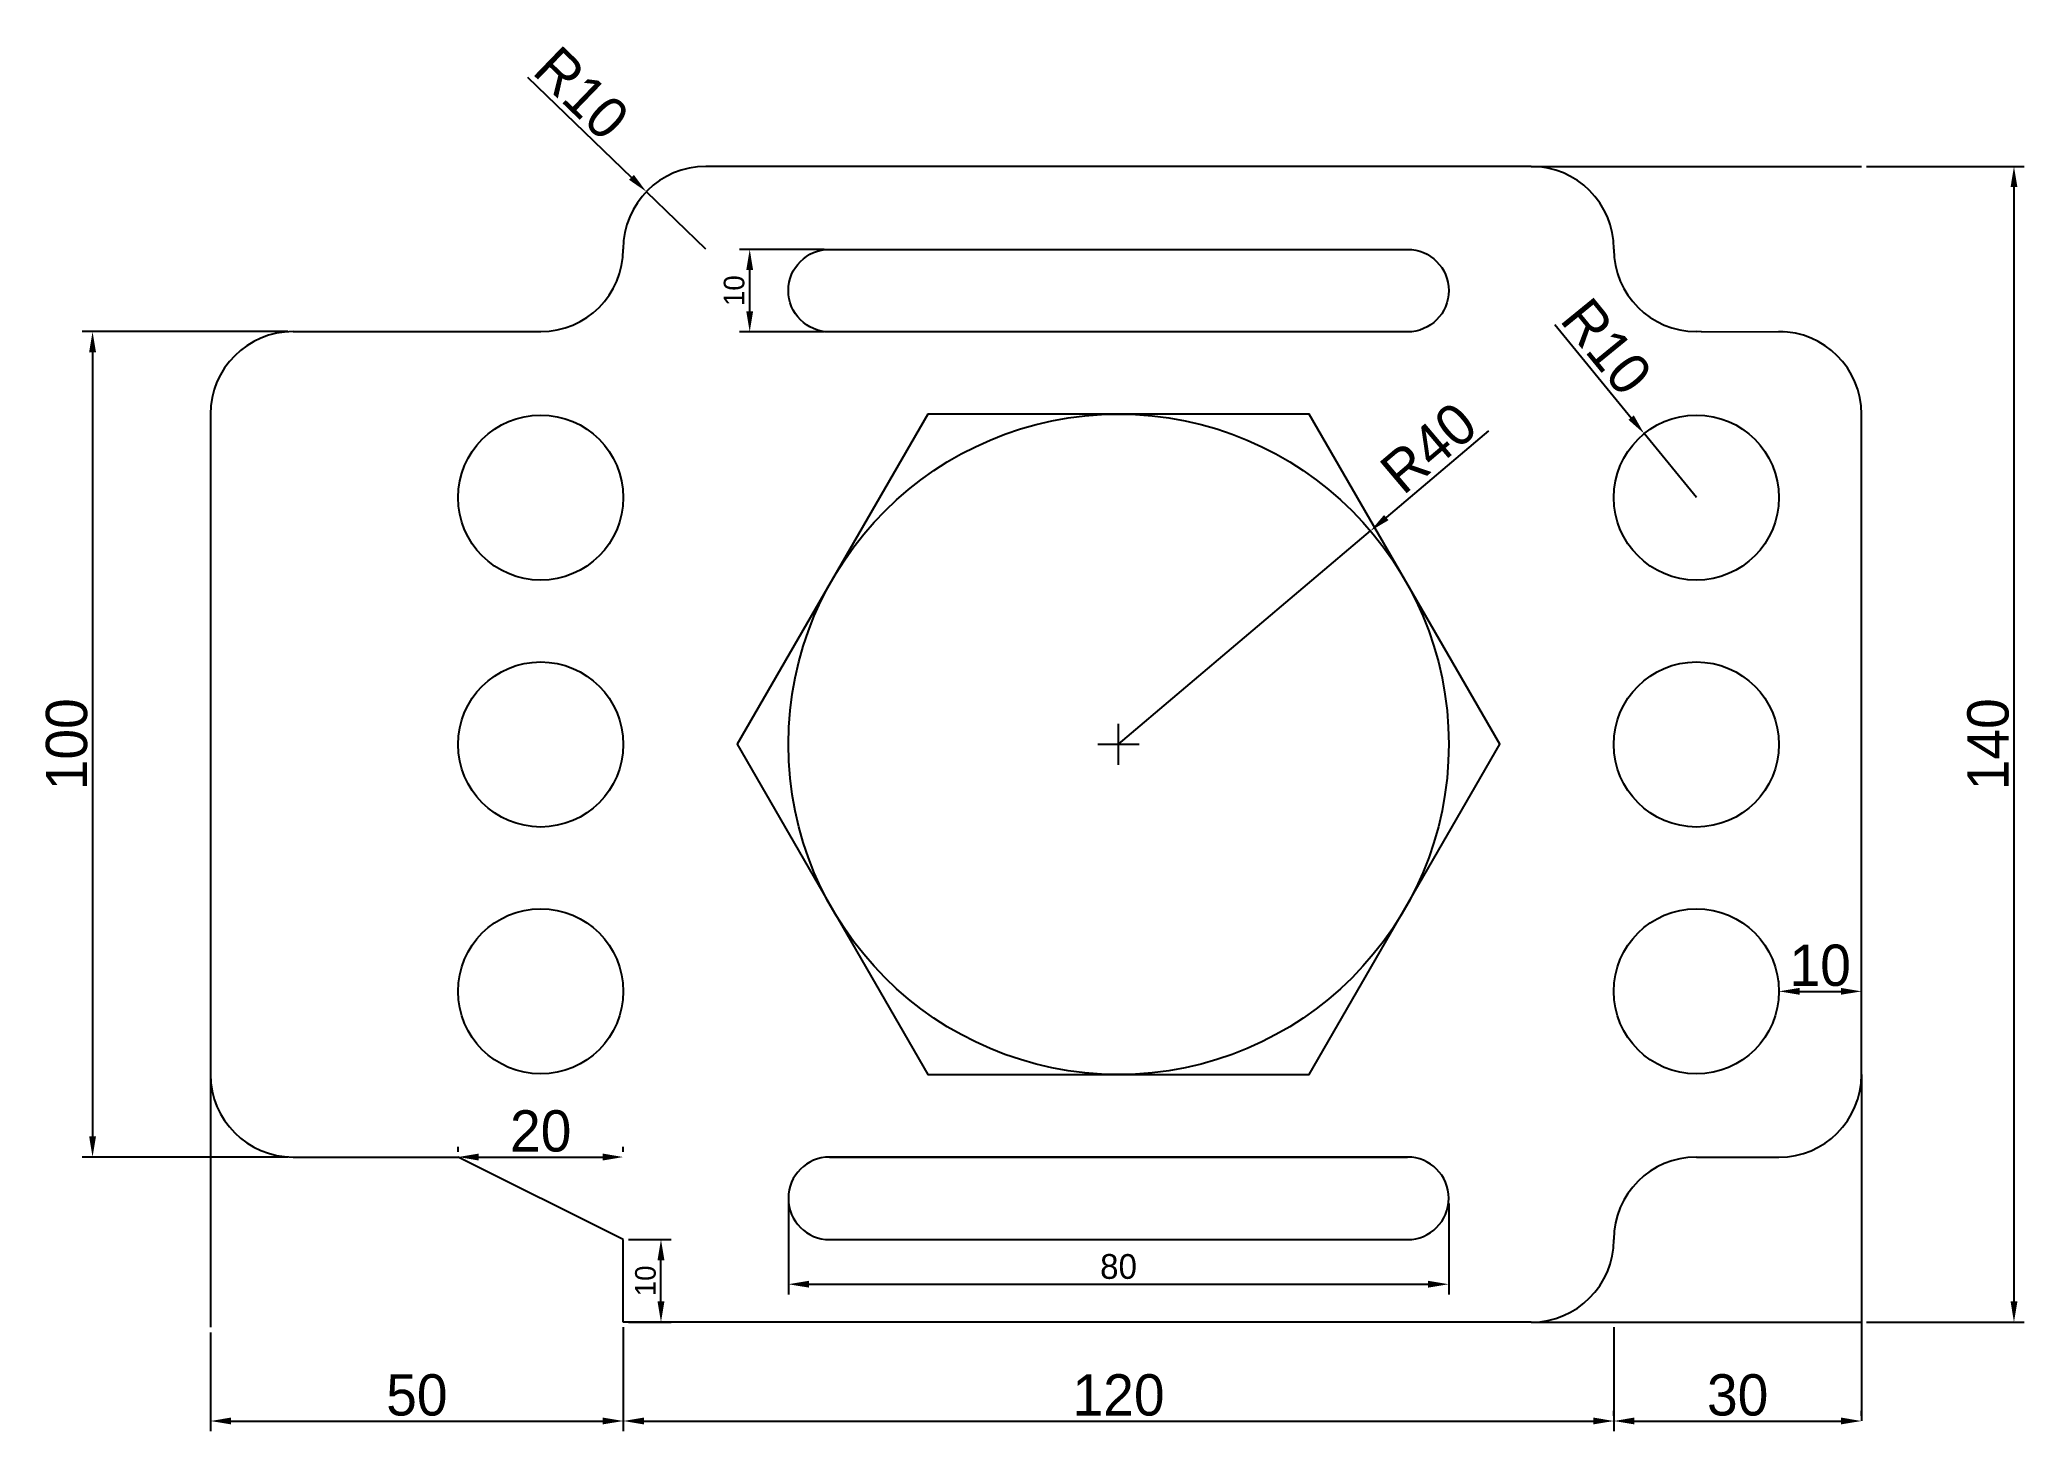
# Model space of a CAD drawing. Header units: millimetres. Extents: x 1362 to 1603, y 1005 to 1173.
import ezdxf

# ---------------------------------------------------------------- set-up
doc = ezdxf.new("R2010")
doc.units = ezdxf.units.MM
doc.dimstyles.new('ISO-25', dxfattribs={"dimtxt": 2.5, "dimasz": 2.5, "dimexe": 1.25, "dimexo": 0.625, "dimtad": 1, "dimtxsty": 'Standard', "dimcen": 2.5, "dimadec": 0, "dimazin": 0, "dimtfac": 1, "dimtmove": 0, "dimatfit": 3, "dimfxl": 1, "dimarcsym": 0})

# ---------------------------------------------------------------- blocks, each defined once
blk = doc.blocks.new('*D1')
at = {"color": 0, "lineweight": -2}
for p, q in [((1537.97, 1125.72), (1525.57, 1115.22)), ((1493.14, 1087.75), (1523.66, 1113.6))]:
    blk.add_line(p, q, dxfattribs=at)
at = {"color": 0}
blk.add_solid([(1525.3, 1115.53), (1525.84, 1114.9), (1523.66, 1113.6)], dxfattribs=at)
at = {"layer": 'Defpoints', "color": 0}
for p in [(1523.66, 1113.6), (1493.14, 1087.75)]:
    blk.add_point(p, dxfattribs=at)
at = {"color": 0, "insert": (1530.71, 1123.66), "char_height": 5, "attachment_point": 5, "rotation": 40.2588}
blk.add_mtext('R40', dxfattribs=at)
blk = doc.blocks.new('*D2')
at = {"color": 0, "lineweight": -2}
for p, q in [((1546.01, 1138.62), (1555.23, 1127.32)), ((1563.14, 1117.64), (1556.81, 1125.39))]:
    blk.add_line(p, q, dxfattribs=at)
at = {"color": 0}
blk.add_solid([(1555.56, 1127.59), (1554.91, 1127.06), (1556.81, 1125.39)], dxfattribs=at)
at = {"layer": 'Defpoints', "color": 0}
for p in [(1556.81, 1125.39), (1563.14, 1117.64)]:
    blk.add_point(p, dxfattribs=at)
at = {"color": 0, "insert": (1552.25, 1135.92), "char_height": 5, "attachment_point": 5, "rotation": 309.2209}
blk.add_mtext('R10', dxfattribs=at)
blk = doc.blocks.new('*D3')
at = {"color": 0, "lineweight": -2}
for p, q in [((1573.14, 1058.45), (1573.14, 1059.07)), ((1583.14, 1058.45), (1583.14, 1059.07)), ((1575.64, 1057.82), (1580.64, 1057.82))]:
    blk.add_line(p, q, dxfattribs=at)
at = {"color": 0}
for points in [[(1575.64, 1058.24), (1575.64, 1057.41), (1573.14, 1057.82)], [(1580.64, 1058.24), (1580.64, 1057.41), (1583.14, 1057.82)]]:
    blk.add_solid(points, dxfattribs=at)
at = {"layer": 'Defpoints', "color": 0}
for p in [(1573.14, 1057.82), (1583.14, 1057.82), (1583.14, 1057.82)]:
    blk.add_point(p, dxfattribs=at)
at = {"color": 0, "insert": (1578.14, 1060.95), "char_height": 5, "attachment_point": 5}
blk.add_mtext('10', dxfattribs=at)
blk = doc.blocks.new('*D4')
at = {"color": 0, "lineweight": -2}
for p, q in [((1433.14, 1017.13), (1433.14, 1004.52)), ((1553.14, 1017.13), (1553.14, 1004.52)), ((1435.64, 1005.77), (1550.64, 1005.77))]:
    blk.add_line(p, q, dxfattribs=at)
at = {"color": 0}
for points in [[(1435.64, 1006.19), (1435.64, 1005.36), (1433.14, 1005.77)], [(1550.64, 1006.19), (1550.64, 1005.36), (1553.14, 1005.77)]]:
    blk.add_solid(points, dxfattribs=at)
at = {"layer": 'Defpoints', "color": 0}
for p in [(1433.14, 1017.75), (1553.14, 1017.75), (1553.14, 1005.77)]:
    blk.add_point(p, dxfattribs=at)
at = {"color": 0, "insert": (1493.14, 1008.9), "char_height": 5, "attachment_point": 5}
blk.add_mtext('120', dxfattribs=at)
blk = doc.blocks.new('*D5')
at = {"color": 0, "lineweight": -2}
for p, q in [((1553.14, 1006.4), (1553.14, 1007.02)), ((1555.64, 1005.77), (1580.64, 1005.77)), ((1583.14, 1006.4), (1583.14, 1007.02))]:
    blk.add_line(p, q, dxfattribs=at)
at = {"color": 0}
for points in [[(1555.64, 1006.19), (1555.64, 1005.36), (1553.14, 1005.77)], [(1580.64, 1006.19), (1580.64, 1005.36), (1583.14, 1005.77)]]:
    blk.add_solid(points, dxfattribs=at)
at = {"layer": 'Defpoints', "color": 0}
for p in [(1553.14, 1005.77), (1583.14, 1005.77), (1583.14, 1005.77)]:
    blk.add_point(p, dxfattribs=at)
at = {"color": 0, "insert": (1568.14, 1008.9), "char_height": 5, "attachment_point": 5}
blk.add_mtext('30', dxfattribs=at)
blk = doc.blocks.new('*D6')
at = {"color": 0, "lineweight": -2}
for p, q in [((1453.14, 1032.13), (1453.14, 1021.09)), ((1533.14, 1032.13), (1533.14, 1021.09)), ((1455.64, 1022.34), (1530.64, 1022.34))]:
    blk.add_line(p, q, dxfattribs=at)
at = {"color": 0}
for points in [[(1455.64, 1022.76), (1455.64, 1021.93), (1453.14, 1022.34)], [(1530.64, 1022.76), (1530.64, 1021.93), (1533.14, 1022.34)]]:
    blk.add_solid(points, dxfattribs=at)
at = {"layer": 'Defpoints', "color": 0}
for p in [(1453.14, 1032.75), (1533.14, 1032.75), (1533.14, 1022.34)]:
    blk.add_point(p, dxfattribs=at)
at = {"color": 0, "insert": (1493.14, 1024.47), "char_height": 3, "attachment_point": 5}
blk.add_mtext('80', dxfattribs=at)
blk = doc.blocks.new('*D7')
at = {"color": 0, "lineweight": -2}
for p, q in [((1457.51, 1147.71), (1447.21, 1147.71)), ((1448.46, 1140.21), (1448.46, 1145.21)), ((1457.51, 1137.71), (1447.21, 1137.71))]:
    blk.add_line(p, q, dxfattribs=at)
at = {"color": 0}
for points in [[(1448.04, 1145.21), (1448.87, 1145.21), (1448.46, 1147.71)], [(1448.04, 1140.21), (1448.87, 1140.21), (1448.46, 1137.71)]]:
    blk.add_solid(points, dxfattribs=at)
at = {"layer": 'Defpoints', "color": 0}
for p in [(1448.46, 1147.71), (1458.14, 1147.71), (1458.14, 1137.71)]:
    blk.add_point(p, dxfattribs=at)
at = {"color": 0, "insert": (1446.58, 1142.71), "char_height": 2.5, "attachment_point": 5, "rotation": 90}
blk.add_mtext('10', dxfattribs=at)
blk = doc.blocks.new('*D8')
at = {"color": 0, "lineweight": -2}
for p, q in [((1421.56, 1168.56), (1434.14, 1156.43)), ((1443.14, 1147.75), (1435.94, 1154.69))]:
    blk.add_line(p, q, dxfattribs=at)
at = {"color": 0}
blk.add_solid([(1434.43, 1156.73), (1433.85, 1156.13), (1435.94, 1154.69)], dxfattribs=at)
at = {"layer": 'Defpoints', "color": 0}
for p in [(1435.94, 1154.69), (1443.14, 1147.75)]:
    blk.add_point(p, dxfattribs=at)
at = {"color": 0, "insert": (1428.08, 1166.62), "char_height": 5, "attachment_point": 5, "rotation": 316.0334}
blk.add_mtext('R10', dxfattribs=at)
blk = doc.blocks.new('*D9')
at = {"color": 0, "lineweight": -2}
for p, q in [((1383.14, 1016.5), (1383.14, 1004.52)), ((1433.14, 1016.5), (1433.14, 1004.52)), ((1385.64, 1005.77), (1430.64, 1005.77))]:
    blk.add_line(p, q, dxfattribs=at)
at = {"color": 0}
for points in [[(1385.64, 1006.19), (1385.64, 1005.36), (1383.14, 1005.77)], [(1430.64, 1006.19), (1430.64, 1005.36), (1433.14, 1005.77)]]:
    blk.add_solid(points, dxfattribs=at)
at = {"layer": 'Defpoints', "color": 0}
for p in [(1383.14, 1017.13), (1433.14, 1017.13), (1433.14, 1005.77)]:
    blk.add_point(p, dxfattribs=at)
at = {"color": 0, "insert": (1408.14, 1008.9), "char_height": 5, "attachment_point": 5}
blk.add_mtext('50', dxfattribs=at)
blk = doc.blocks.new('*D10')
at = {"color": 0, "lineweight": -2}
for p, q in [((1433.76, 1027.75), (1438.96, 1027.75)), ((1437.71, 1020.25), (1437.71, 1025.25)), ((1433.76, 1017.75), (1438.96, 1017.75))]:
    blk.add_line(p, q, dxfattribs=at)
at = {"color": 0}
for points in [[(1437.29, 1025.25), (1438.13, 1025.25), (1437.71, 1027.75)], [(1437.29, 1020.25), (1438.13, 1020.25), (1437.71, 1017.75)]]:
    blk.add_solid(points, dxfattribs=at)
at = {"layer": 'Defpoints', "color": 0}
for p in [(1433.14, 1027.75), (1437.71, 1027.75), (1433.14, 1017.75)]:
    blk.add_point(p, dxfattribs=at)
at = {"color": 0, "insert": (1435.84, 1022.75), "char_height": 2.5, "attachment_point": 5, "rotation": 90}
blk.add_mtext('10', dxfattribs=at)
blk = doc.blocks.new('*D11')
at = {"color": 0, "lineweight": -2}
for p, q in [((1413.14, 1038.38), (1413.14, 1039)), ((1433.14, 1038.38), (1433.14, 1039)), ((1415.64, 1037.75), (1430.64, 1037.75))]:
    blk.add_line(p, q, dxfattribs=at)
at = {"color": 0}
for points in [[(1415.64, 1038.17), (1415.64, 1037.33), (1413.14, 1037.75)], [(1430.64, 1038.17), (1430.64, 1037.33), (1433.14, 1037.75)]]:
    blk.add_solid(points, dxfattribs=at)
at = {"layer": 'Defpoints', "color": 0}
for p in [(1413.14, 1037.75), (1433.14, 1037.75), (1433.14, 1037.75)]:
    blk.add_point(p, dxfattribs=at)
at = {"color": 0, "insert": (1423.14, 1040.88), "char_height": 5, "attachment_point": 5}
blk.add_mtext('20', dxfattribs=at)
blk = doc.blocks.new('*D12')
at = {"color": 0, "lineweight": -2}
for p, q in [((1583.76, 1157.75), (1602.86, 1157.75)), ((1601.61, 1155.25), (1601.61, 1020.25)), ((1583.76, 1017.75), (1602.86, 1017.75))]:
    blk.add_line(p, q, dxfattribs=at)
at = {"color": 0}
for points in [[(1601.2, 1155.25), (1602.03, 1155.25), (1601.61, 1157.75)], [(1601.2, 1020.25), (1602.03, 1020.25), (1601.61, 1017.75)]]:
    blk.add_solid(points, dxfattribs=at)
at = {"layer": 'Defpoints', "color": 0}
for p in [(1583.14, 1157.75), (1583.14, 1017.75), (1601.61, 1017.75)]:
    blk.add_point(p, dxfattribs=at)
at = {"color": 0, "insert": (1598.49, 1087.75), "char_height": 5, "attachment_point": 5, "rotation": 90}
blk.add_mtext('140', dxfattribs=at)
blk = doc.blocks.new('*D13')
at = {"color": 0, "lineweight": -2}
for p, q in [((1392.51, 1137.75), (1367.6, 1137.75)), ((1368.85, 1135.25), (1368.85, 1040.25)), ((1392.51, 1037.75), (1367.6, 1037.75))]:
    blk.add_line(p, q, dxfattribs=at)
at = {"color": 0}
for points in [[(1368.44, 1135.25), (1369.27, 1135.25), (1368.85, 1137.75)], [(1368.44, 1040.25), (1369.27, 1040.25), (1368.85, 1037.75)]]:
    blk.add_solid(points, dxfattribs=at)
at = {"layer": 'Defpoints', "color": 0}
for p in [(1393.14, 1137.75), (1368.85, 1037.75), (1393.14, 1037.75)]:
    blk.add_point(p, dxfattribs=at)
at = {"color": 0, "insert": (1365.73, 1087.75), "char_height": 5, "attachment_point": 5, "rotation": 90}
blk.add_mtext('100', dxfattribs=at)

msp = doc.modelspace()

# ---------------------------------------------------------------- linework, layer by layer
for p, q in [((1543.138, 1157.75), (1443.138, 1157.75)), ((1543.138, 1157.75), (1583.138, 1157.75)), ((1433.138, 1147.75), (1433.138, 1147.75)), ((1393.138, 1137.75), (1423.138, 1137.75)), ((1563.763, 1137.731), (1563.138, 1137.75)), ((1563.763, 1137.731), (1573.763, 1137.75)), ((1383.138, 1127.75), (1383.138, 1047.75)), ((1583.138, 1047.731), (1583.138, 1127.731)), ((1493.138, 1085.25), (1493.138, 1090.25)), ((1490.638, 1087.75), (1495.638, 1087.75)), ((1383.138, 1047.75), (1383.138, 1017.125)), ((1583.138, 1047.731), (1583.138, 1005.773)), ((1393.138, 1037.75), (1413.138, 1037.75)), ((1433.138, 1027.75), (1413.138, 1037.75)), ((1458.138, 1037.75), (1528.138, 1037.75)), ((1563.138, 1037.75), (1573.138, 1037.731)), ((1433.138, 1017.75), (1433.138, 1027.75)), ((1458.138, 1027.75), (1528.138, 1027.75)), ((1543.138, 1017.75), (1433.138, 1017.75)), ((1543.138, 1017.75), (1583.138, 1017.75))]:
    msp.add_line(p, q)
for points in [[(1528.138, 1137.711), (1458.138, 1137.711, -1), (1458.138, 1147.711), (1528.138, 1147.711, -1)], [(1528.138, 1037.75), (1458.138, 1037.75, 1), (1458.138, 1027.75), (1528.138, 1027.75, 1)]]:
    msp.add_lwpolyline(points, format="xyb", close=True)
msp.add_lwpolyline([(1470.044, 1127.75), (1446.95, 1087.75), (1470.044, 1047.75), (1516.232, 1047.75), (1539.326, 1087.75), (1516.232, 1127.75)], close=True)
for centre, radius in [((1423.138, 1117.639), 10), ((1493.138, 1087.75), 40), ((1563.138, 1117.639), 10), ((1423.138, 1087.731), 10), ((1563.138, 1087.731), 10), ((1423.138, 1057.823), 10), ((1563.138, 1057.823), 10)]:
    msp.add_circle(centre, radius)
for centre, radius, start, end in [((1443.138, 1147.75), 10, 90, 180), ((1543.138, 1147.75), 10, 0, 90), ((1423.138, 1147.75), 10, 270, 0), ((1563.138, 1147.75), 10, 180, 270), ((1393.138, 1127.75), 10, 90, 180), ((1573.138, 1127.75), 10, 0, 90), ((1393.138, 1047.75), 10, 180, 270), ((1573.138, 1047.731), 10, 270, 0), ((1458.138, 1032.75), 5, 90, 270), ((1528.138, 1032.75), 5, 270, 90), ((1563.138, 1027.75), 10, 90, 180), ((1543.138, 1027.75), 10, 270, 0)]:
    msp.add_arc(centre, radius, start, end)

# ---------------------------------------------------------------- dimensions: what is measured, and where the dimension line sits
dim = msp.add_radius_dim(center=(1443.138, 1147.75), mpoint=(1435.941, 1154.693), dimstyle='ISO-25', override={"dimtxt": 5})
dim.commit()
dim.dimension.update_dxf_attribs({"geometry": '*D8', "text_midpoint": (1425.91, 1164.368), "dimtype": 164})
for base, p1, p2, picture, middle in [((1601.613, 1017.75), (1583.138, 1157.75), (1583.138, 1017.75), '*D12', (1598.488, 1087.75)), ((1368.854, 1037.75), (1393.138, 1137.75), (1393.138, 1037.75), '*D13', (1365.729, 1087.75))]:
    dim = msp.add_linear_dim(base=base, p1=p1, p2=p2, angle=90, dimstyle='ISO-25', override={"dimtxt": 5})
    dim.commit()
    dim.dimension.update_dxf_attribs({"geometry": picture, "text_midpoint": middle})
for base, p1, p2, picture, middle in [((1448.456, 1147.711), (1458.138, 1137.711), (1458.138, 1147.711), '*D7', (1446.581, 1142.711)), ((1437.711, 1027.75), (1433.138, 1017.75), (1433.138, 1027.75), '*D10', (1435.836, 1022.75))]:
    dim = msp.add_linear_dim(base=base, p1=p1, p2=p2, angle=90, dimstyle='ISO-25')
    dim.commit()
    dim.dimension.update_dxf_attribs({"geometry": picture, "text_midpoint": middle})
for center, mpoint, picture, middle in [((1563.138, 1117.639), (1556.815, 1125.386), '*D2', (1552.254, 1135.916)), ((1493.138, 1087.75), (1523.663, 1113.6), '*D1', (1530.706, 1123.659))]:
    dim = msp.add_radius_dim(center=center, mpoint=mpoint, dimstyle='ISO-25', override={"dimtxt": 5})
    dim.commit()
    dim.dimension.update_dxf_attribs({"geometry": picture, "text_midpoint": middle})
for base, p1, p2, override, picture, middle in [((1583.138, 1057.823), (1573.138, 1057.823), (1583.138, 1057.823), {"dimtxt": 5}, '*D3', (1578.138, 1060.948)), ((1433.138, 1037.75), (1413.138, 1037.75), (1433.138, 1037.75), {"dimtxt": 5}, '*D11', (1423.138, 1040.875)), ((1533.138, 1022.343), (1453.138, 1032.75), (1533.138, 1032.75), {"dimtxt": 3}, '*D6', (1493.138, 1024.468)), ((1433.138, 1005.773), (1383.138, 1017.125), (1433.138, 1017.125), {"dimtxt": 5}, '*D9', (1408.138, 1008.898)), ((1553.138, 1005.773), (1433.138, 1017.75), (1553.138, 1017.75), {"dimtxt": 5}, '*D4', (1493.138, 1008.898)), ((1583.138, 1005.773), (1553.138, 1005.773), (1583.138, 1005.773), {"dimtxt": 5}, '*D5', (1568.138, 1008.898))]:
    dim = msp.add_linear_dim(base=base, p1=p1, p2=p2, dimstyle='ISO-25', override=override)
    dim.commit()
    dim.dimension.update_dxf_attribs({"geometry": picture, "text_midpoint": middle})

doc.saveas('drawing.dxf')
